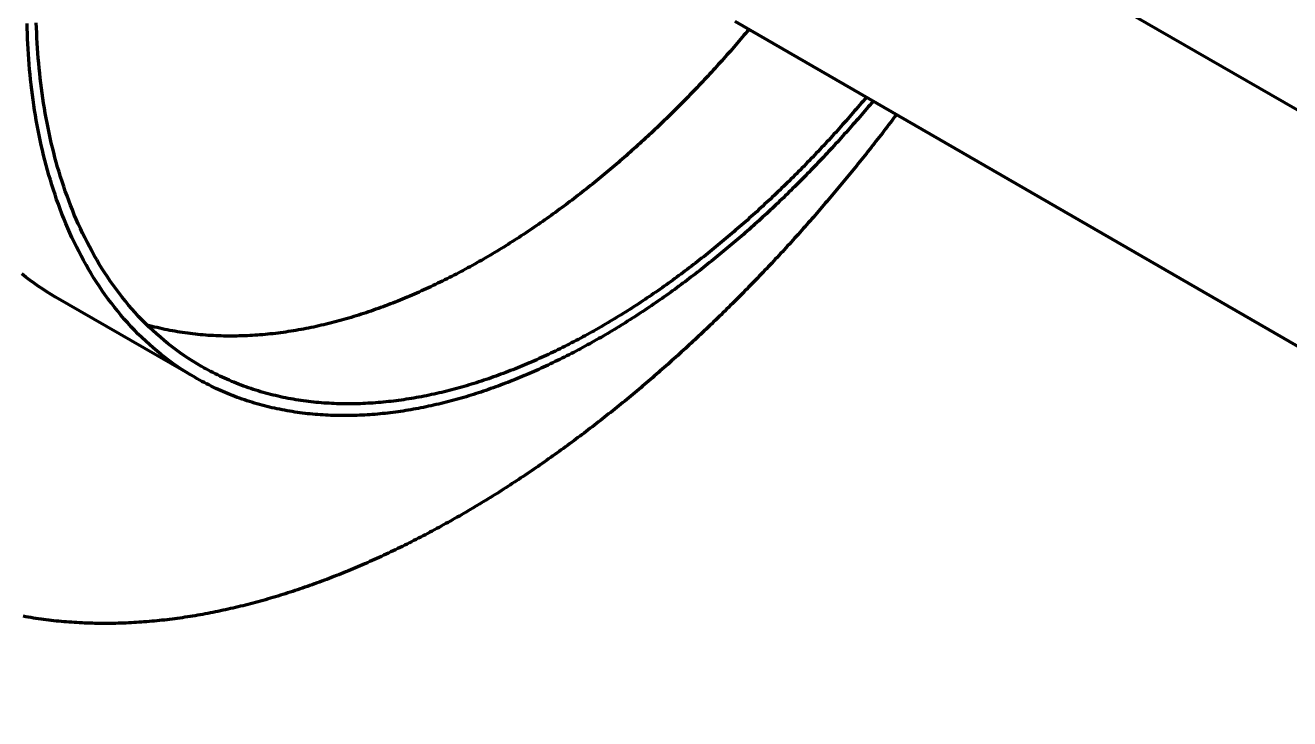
# Model space of a CAD drawing. Header units: millimetres. Extents: x 0 to 841, y 0 to 594.
# Drawn here: x 358.54 to 397.79, y 158.22 to 179.73 of the extents above; entities that cross this region are included whole.
import ezdxf

# ---------------------------------------------------------------- set-up
doc = ezdxf.new("R2010")
doc.units = ezdxf.units.MM
doc.layers.add('01-VISIBLE', color=7, linetype='CONTINUOUS', lineweight=70)

msp = doc.modelspace()

# ---------------------------------------------------------------- linework, layer by layer
at = {"layer": '01-VISIBLE'}
for p, q in [((383.741, 185.356), (433.903, 156.395)), ((380.566, 179.857), (431.101, 150.68)), ((363.812, 168.801), (359.484, 171.299))]:
    msp.add_line(p, q, dxfattribs=at)
for points in [[(363.812, 168.801), (363.675, 168.881), (363.54, 168.965), (363.406, 169.05), (363.274, 169.139), (363.144, 169.23), (363.015, 169.323), (362.888, 169.419), (362.763, 169.517), (362.64, 169.617), (362.518, 169.719), (362.399, 169.824), (362.281, 169.931), (362.166, 170.04), (362.052, 170.151), (361.94, 170.264), (361.831, 170.379), (361.723, 170.496), (361.617, 170.615), (361.514, 170.735), (361.412, 170.857), (361.312, 170.981), (361.215, 171.107), (361.119, 171.234), (361.026, 171.362), (360.935, 171.492), (360.845, 171.624), (360.758, 171.756), (360.673, 171.89), (360.589, 172.026), (360.508, 172.162), (360.429, 172.3), (360.351, 172.439), (360.276, 172.579), (360.203, 172.72), (360.131, 172.862), (360.062, 173.004), (359.994, 173.148), (359.928, 173.293), (359.864, 173.438), (359.802, 173.585), (359.742, 173.732), (359.683, 173.879), (359.626, 174.028), (359.571, 174.177), (359.518, 174.327), (359.467, 174.477), (359.417, 174.628), (359.369, 174.779), (359.322, 174.931), (359.277, 175.084), (359.234, 175.237), (359.192, 175.39), (359.152, 175.544), (359.114, 175.698), (359.077, 175.852), (359.042, 176.007), (359.008, 176.163), (358.975, 176.318), (358.944, 176.474), (358.915, 176.63), (358.886, 176.787), (358.86, 176.943), (358.834, 177.1), (358.81, 177.257), (358.788, 177.414), (358.766, 177.572), (358.746, 177.73), (358.728, 177.887), (358.71, 178.045), (358.694, 178.203), (358.679, 178.362), (358.666, 178.52), (358.653, 178.678), (358.642, 178.837), (358.632, 178.995), (358.623, 179.154), (358.615, 179.313), (358.609, 179.472), (358.604, 179.63), (358.599, 179.789)], [(364.012, 169.147), (363.877, 169.226), (363.744, 169.308), (363.613, 169.393), (363.483, 169.48), (363.354, 169.569), (363.228, 169.661), (363.103, 169.755), (362.98, 169.852), (362.858, 169.95), (362.739, 170.051), (362.621, 170.154), (362.506, 170.26), (362.392, 170.367), (362.28, 170.476), (362.17, 170.587), (362.062, 170.7), (361.956, 170.815), (361.852, 170.932), (361.75, 171.051), (361.65, 171.171), (361.552, 171.293), (361.456, 171.416), (361.362, 171.541), (361.27, 171.668), (361.18, 171.796), (361.092, 171.925), (361.006, 172.056), (360.923, 172.188), (360.841, 172.321), (360.761, 172.455), (360.682, 172.591), (360.606, 172.728), (360.532, 172.865), (360.46, 173.004), (360.39, 173.144), (360.321, 173.284), (360.254, 173.426), (360.19, 173.568), (360.127, 173.711), (360.066, 173.855), (360.006, 174), (359.949, 174.145), (359.893, 174.291), (359.839, 174.438), (359.786, 174.585), (359.736, 174.733), (359.687, 174.882), (359.639, 175.031), (359.593, 175.18), (359.549, 175.33), (359.507, 175.481), (359.466, 175.632), (359.426, 175.783), (359.388, 175.935), (359.352, 176.087), (359.317, 176.239), (359.284, 176.392), (359.252, 176.545), (359.221, 176.699), (359.192, 176.852), (359.165, 177.006), (359.138, 177.16), (359.113, 177.315), (359.09, 177.469), (359.067, 177.624), (359.047, 177.779), (359.027, 177.934), (359.008, 178.09), (358.991, 178.245), (358.975, 178.401), (358.961, 178.556), (358.947, 178.712), (358.935, 178.868), (358.924, 179.024), (358.914, 179.18), (358.906, 179.336), (358.898, 179.492), (358.892, 179.649), (358.886, 179.805)], [(381.005, 179.603), (380.953, 179.542), (380.901, 179.48), (380.849, 179.419), (380.797, 179.358), (380.745, 179.297), (380.692, 179.235), (380.64, 179.175), (380.587, 179.114), (380.534, 179.053), (380.481, 178.992), (380.428, 178.932), (380.375, 178.871), (380.322, 178.811), (380.268, 178.751), (380.215, 178.691), (380.161, 178.631), (380.107, 178.571), (380.053, 178.512), (379.999, 178.452), (379.945, 178.392), (379.891, 178.333), (379.836, 178.274), (379.782, 178.215), (379.727, 178.156), (379.672, 178.097), (379.617, 178.038), (379.562, 177.979), (379.507, 177.921), (379.452, 177.862), (379.396, 177.804), (379.341, 177.746), (379.285, 177.688), (379.229, 177.63), (379.173, 177.572), (379.117, 177.514), (379.061, 177.457), (379.004, 177.399), (378.948, 177.342), (378.891, 177.285), (378.834, 177.228), (378.777, 177.171), (378.72, 177.114), (378.663, 177.058), (378.606, 177.001), (378.549, 176.945), (378.491, 176.888), (378.433, 176.832), (378.376, 176.776), (378.318, 176.72), (378.26, 176.665), (378.202, 176.609), (378.143, 176.554), (378.085, 176.498), (378.026, 176.443), (377.968, 176.388), (377.909, 176.333), (377.85, 176.278), (377.791, 176.224), (377.731, 176.169), (377.672, 176.115), (377.613, 176.061), (377.553, 176.007), (377.493, 175.953), (377.433, 175.899), (377.373, 175.845), (377.313, 175.792), (377.253, 175.739), (377.193, 175.685), (377.132, 175.632), (377.071, 175.579), (377.011, 175.527), (376.95, 175.474), (376.889, 175.422), (376.827, 175.37), (376.766, 175.317), (376.705, 175.265), (376.643, 175.214), (376.581, 175.162), (376.52, 175.111), (376.458, 175.059), (376.395, 175.008), (376.333, 174.957), (376.271, 174.906), (376.208, 174.856), (376.146, 174.805), (376.083, 174.755), (376.02, 174.705), (375.957, 174.655), (375.894, 174.605), (375.83, 174.555), (375.767, 174.506), (375.703, 174.456), (375.64, 174.407), (375.576, 174.358), (375.512, 174.309), (375.448, 174.261), (375.383, 174.212), (375.319, 174.164), (375.254, 174.116), (375.19, 174.068), (375.125, 174.021), (375.06, 173.973), (374.995, 173.926), (374.93, 173.879), (374.864, 173.832), (374.799, 173.785), (374.733, 173.738), (374.667, 173.692), (374.602, 173.646), (374.536, 173.6), (374.469, 173.554), (374.403, 173.508), (374.337, 173.463), (374.27, 173.418), (374.203, 173.373), (374.136, 173.328), (374.069, 173.283), (374.002, 173.239), (373.935, 173.195), (373.868, 173.151), (373.8, 173.107), (373.732, 173.064), (373.665, 173.02), (373.597, 172.977), (373.529, 172.934), (373.46, 172.892), (373.392, 172.849), (373.323, 172.807), (373.255, 172.765), (373.186, 172.723), (373.117, 172.682), (373.048, 172.641), (372.979, 172.6), (372.909, 172.559), (372.84, 172.518), (372.77, 172.478)], [(384.647, 177.501), (384.595, 177.439), (384.543, 177.378), (384.491, 177.316), (384.439, 177.255), (384.386, 177.194), (384.334, 177.133), (384.281, 177.072), (384.229, 177.011), (384.176, 176.95), (384.123, 176.89), (384.07, 176.829), (384.017, 176.769), (383.963, 176.709), (383.91, 176.649), (383.856, 176.589), (383.803, 176.529), (383.749, 176.469), (383.695, 176.409), (383.641, 176.349), (383.587, 176.29), (383.532, 176.231), (383.478, 176.171), (383.423, 176.112), (383.369, 176.053), (383.314, 175.994), (383.259, 175.936), (383.204, 175.877), (383.149, 175.818), (383.093, 175.76), (383.038, 175.702), (382.982, 175.643), (382.926, 175.585), (382.871, 175.527), (382.815, 175.47), (382.758, 175.412), (382.702, 175.354), (382.646, 175.297), (382.589, 175.24), (382.533, 175.183), (382.476, 175.125), (382.419, 175.069), (382.362, 175.012), (382.305, 174.955), (382.248, 174.899), (382.19, 174.842), (382.133, 174.786), (382.075, 174.73), (382.017, 174.674), (381.959, 174.618), (381.901, 174.562), (381.843, 174.507), (381.785, 174.451), (381.726, 174.396), (381.668, 174.341), (381.609, 174.286), (381.55, 174.231), (381.491, 174.176), (381.432, 174.121), (381.373, 174.067), (381.314, 174.012), (381.254, 173.958), (381.195, 173.904), (381.135, 173.85), (381.075, 173.797), (381.015, 173.743), (380.955, 173.689), (380.895, 173.636), (380.834, 173.583), (380.774, 173.53), (380.713, 173.477), (380.652, 173.424), (380.591, 173.372), (380.53, 173.319), (380.469, 173.267), (380.408, 173.215), (380.346, 173.163), (380.285, 173.111), (380.223, 173.06), (380.161, 173.008), (380.099, 172.957), (380.037, 172.906), (379.975, 172.855), (379.912, 172.804), (379.85, 172.753), (379.787, 172.703), (379.724, 172.652), (379.662, 172.602), (379.599, 172.552), (379.535, 172.502), (379.472, 172.453), (379.409, 172.403), (379.345, 172.354), (379.281, 172.305), (379.217, 172.256), (379.153, 172.207), (379.089, 172.158), (379.025, 172.11), (378.961, 172.062), (378.896, 172.014), (378.831, 171.966), (378.767, 171.918), (378.702, 171.871), (378.637, 171.823), (378.571, 171.776), (378.506, 171.729), (378.44, 171.682), (378.375, 171.636), (378.309, 171.589), (378.243, 171.543), (378.177, 171.497), (378.111, 171.451), (378.045, 171.406), (377.978, 171.36), (377.912, 171.315), (377.845, 171.27), (377.778, 171.226), (377.711, 171.181), (377.644, 171.137), (377.577, 171.092), (377.509, 171.048), (377.442, 171.005), (377.374, 170.961), (377.306, 170.918), (377.238, 170.875), (377.17, 170.832), (377.102, 170.789), (377.034, 170.747), (376.965, 170.705), (376.896, 170.663), (376.828, 170.621), (376.759, 170.579), (376.69, 170.538), (376.62, 170.497), (376.551, 170.456), (376.482, 170.416), (376.412, 170.375)], [(384.856, 177.38), (384.804, 177.319), (384.752, 177.257), (384.701, 177.196), (384.649, 177.134), (384.597, 177.073), (384.545, 177.012), (384.493, 176.951), (384.44, 176.89), (384.388, 176.83), (384.335, 176.769), (384.282, 176.708), (384.23, 176.648), (384.177, 176.588), (384.123, 176.528), (384.07, 176.467), (384.017, 176.407), (383.963, 176.348), (383.91, 176.288), (383.856, 176.228), (383.802, 176.169), (383.748, 176.109), (383.694, 176.05), (383.64, 175.991), (383.586, 175.932), (383.531, 175.873), (383.477, 175.814), (383.422, 175.755), (383.367, 175.696), (383.312, 175.638), (383.257, 175.579), (383.202, 175.521), (383.146, 175.463), (383.091, 175.405), (383.035, 175.347), (382.98, 175.289), (382.924, 175.232), (382.868, 175.174), (382.812, 175.117), (382.756, 175.059), (382.699, 175.002), (382.643, 174.945), (382.586, 174.888), (382.53, 174.831), (382.473, 174.775), (382.416, 174.718), (382.359, 174.662), (382.301, 174.605), (382.244, 174.549), (382.187, 174.493), (382.129, 174.437), (382.071, 174.381), (382.013, 174.326), (381.955, 174.27), (381.897, 174.215), (381.839, 174.159), (381.781, 174.104), (381.722, 174.049), (381.664, 173.995), (381.605, 173.94), (381.546, 173.885), (381.487, 173.831), (381.428, 173.777), (381.369, 173.722), (381.309, 173.668), (381.25, 173.614), (381.19, 173.561), (381.13, 173.507), (381.07, 173.454), (381.01, 173.4), (380.95, 173.347), (380.89, 173.294), (380.829, 173.241), (380.769, 173.189), (380.708, 173.136), (380.647, 173.084), (380.586, 173.031), (380.525, 172.979), (380.464, 172.927), (380.403, 172.876), (380.341, 172.824), (380.28, 172.772), (380.218, 172.721), (380.156, 172.67), (380.094, 172.619), (380.032, 172.568), (379.97, 172.517), (379.908, 172.467), (379.845, 172.416), (379.782, 172.366), (379.72, 172.316), (379.657, 172.266), (379.594, 172.216), (379.531, 172.167), (379.467, 172.117), (379.404, 172.068), (379.34, 172.019), (379.277, 171.97), (379.213, 171.922), (379.149, 171.873), (379.085, 171.825), (379.021, 171.776), (378.956, 171.728), (378.892, 171.681), (378.827, 171.633), (378.762, 171.586), (378.698, 171.538), (378.633, 171.491), (378.567, 171.444), (378.502, 171.398), (378.437, 171.351), (378.371, 171.305), (378.306, 171.258), (378.24, 171.212), (378.174, 171.167), (378.108, 171.121), (378.042, 171.076), (377.975, 171.031), (377.909, 170.986), (377.842, 170.941), (377.775, 170.896), (377.708, 170.852), (377.641, 170.808), (377.574, 170.764), (377.507, 170.72), (377.44, 170.676), (377.372, 170.633), (377.304, 170.59), (377.236, 170.547), (377.168, 170.504), (377.1, 170.461), (377.032, 170.419), (376.964, 170.377), (376.895, 170.335), (376.827, 170.294), (376.758, 170.252), (376.689, 170.211), (376.62, 170.17), (376.551, 170.129), (376.481, 170.089), (376.412, 170.049)], [(385.581, 176.961), (385.533, 176.897), (385.484, 176.833), (385.436, 176.769), (385.387, 176.705), (385.339, 176.642), (385.29, 176.578), (385.241, 176.514), (385.192, 176.45), (385.143, 176.387), (385.094, 176.323), (385.045, 176.26), (384.996, 176.197), (384.946, 176.133), (384.897, 176.07), (384.847, 176.007), (384.798, 175.944), (384.748, 175.881), (384.698, 175.818), (384.648, 175.755), (384.598, 175.692), (384.548, 175.63), (384.498, 175.567), (384.448, 175.505), (384.397, 175.442), (384.347, 175.38), (384.296, 175.317), (384.246, 175.255), (384.195, 175.193), (384.144, 175.131), (384.093, 175.069), (384.042, 175.007), (383.991, 174.945), (383.94, 174.883), (383.889, 174.821), (383.838, 174.759), (383.786, 174.698), (383.735, 174.636), (383.683, 174.575), (383.631, 174.513), (383.58, 174.452), (383.528, 174.391), (383.476, 174.329), (383.424, 174.268), (383.372, 174.207), (383.319, 174.146), (383.267, 174.085), (383.215, 174.025), (383.162, 173.964), (383.11, 173.903), (383.057, 173.843), (383.004, 173.782), (382.951, 173.722), (382.899, 173.662), (382.846, 173.601), (382.792, 173.541), (382.739, 173.481), (382.686, 173.421), (382.633, 173.361), (382.579, 173.301), (382.526, 173.241), (382.472, 173.182), (382.418, 173.122), (382.364, 173.063), (382.311, 173.003), (382.257, 172.944), (382.202, 172.884), (382.148, 172.825), (382.094, 172.766), (382.04, 172.707), (381.985, 172.648), (381.931, 172.589), (381.876, 172.53), (381.821, 172.472), (381.766, 172.413), (381.712, 172.354), (381.657, 172.296), (381.602, 172.238), (381.546, 172.179), (381.491, 172.121), (381.436, 172.063), (381.38, 172.005), (381.325, 171.947), (381.269, 171.889), (381.214, 171.831), (381.158, 171.774), (381.102, 171.716), (381.046, 171.659), (380.99, 171.601), (380.934, 171.544), (380.877, 171.487), (380.821, 171.429), (380.765, 171.372), (380.708, 171.315), (380.651, 171.258), (380.595, 171.202), (380.538, 171.145), (380.481, 171.088), (380.424, 171.032), (380.367, 170.975), (380.31, 170.919), (380.253, 170.863), (380.195, 170.807), (380.138, 170.751), (380.08, 170.695), (380.023, 170.639), (379.965, 170.583), (379.907, 170.527), (379.849, 170.472), (379.791, 170.416), (379.733, 170.361), (379.675, 170.305), (379.617, 170.25), (379.559, 170.195), (379.5, 170.14), (379.442, 170.085), (379.383, 170.03), (379.324, 169.976), (379.266, 169.921), (379.207, 169.866), (379.148, 169.812), (379.089, 169.758), (379.029, 169.703), (378.97, 169.649), (378.911, 169.595), (378.851, 169.541), (378.792, 169.488), (378.732, 169.434), (378.673, 169.38), (378.613, 169.327), (378.553, 169.273), (378.493, 169.22), (378.433, 169.167), (378.373, 169.114), (378.312, 169.061), (378.252, 169.008), (378.191, 168.955), (378.131, 168.902), (378.07, 168.85), (378.009, 168.797), (377.949, 168.745), (377.888, 168.693), (377.827, 168.641), (377.766, 168.589), (377.704, 168.537), (377.643, 168.485), (377.582, 168.433), (377.52, 168.382), (377.459, 168.33), (377.397, 168.279), (377.335, 168.228), (377.273, 168.176), (377.211, 168.125), (377.149, 168.074), (377.087, 168.024), (377.025, 167.973), (376.963, 167.922), (376.9, 167.872), (376.838, 167.822), (376.775, 167.772), (376.712, 167.721), (376.649, 167.671), (376.587, 167.622), (376.524, 167.572), (376.461, 167.522), (376.397, 167.473), (376.334, 167.423), (376.271, 167.374), (376.207, 167.325), (376.144, 167.276), (376.08, 167.227), (376.016, 167.178), (375.952, 167.13), (375.888, 167.081), (375.824, 167.033), (375.76, 166.985), (375.696, 166.937), (375.632, 166.889), (375.567, 166.841), (375.503, 166.793), (375.438, 166.745), (375.373, 166.698), (375.309, 166.651), (375.244, 166.603), (375.179, 166.556), (375.114, 166.509), (375.048, 166.462), (374.983, 166.416), (374.918, 166.369), (374.852, 166.323), (374.787, 166.277), (374.721, 166.23), (374.655, 166.184), (374.589, 166.139), (374.524, 166.093), (374.457, 166.047), (374.391, 166.002), (374.325, 165.956), (374.259, 165.911), (374.192, 165.866), (374.126, 165.821), (374.059, 165.777), (373.992, 165.732), (373.926, 165.688), (373.859, 165.643), (373.792, 165.599), (373.724, 165.555), (373.657, 165.511), (373.59, 165.468), (373.523, 165.424), (373.455, 165.381), (373.387, 165.337), (373.32, 165.294), (373.252, 165.251), (373.184, 165.209), (373.116, 165.166), (373.048, 165.123), (372.98, 165.081), (372.911, 165.039), (372.843, 164.997), (372.775, 164.955), (372.706, 164.913), (372.637, 164.872), (372.569, 164.83), (372.5, 164.789), (372.431, 164.748), (372.362, 164.707), (372.293, 164.667), (372.223, 164.626), (372.154, 164.586), (372.084, 164.545)], [(372.77, 172.478), (372.701, 172.438), (372.631, 172.398), (372.561, 172.358), (372.491, 172.319), (372.421, 172.28), (372.35, 172.241), (372.28, 172.203), (372.209, 172.164), (372.139, 172.126), (372.068, 172.088), (371.997, 172.051), (371.926, 172.014), (371.854, 171.977), (371.783, 171.94), (371.711, 171.903), (371.64, 171.867), (371.568, 171.831), (371.496, 171.795), (371.424, 171.76), (371.352, 171.725), (371.279, 171.69), (371.207, 171.656), (371.134, 171.621), (371.061, 171.587), (370.988, 171.554), (370.915, 171.52), (370.842, 171.487), (370.769, 171.454), (370.695, 171.422), (370.622, 171.39), (370.548, 171.358), (370.474, 171.326), (370.4, 171.295), (370.326, 171.264), (370.252, 171.233), (370.177, 171.203), (370.103, 171.173), (370.028, 171.144), (369.953, 171.114), (369.878, 171.085), (369.803, 171.057), (369.728, 171.028), (369.653, 171), (369.577, 170.973), (369.502, 170.945), (369.426, 170.919), (369.35, 170.892), (369.274, 170.866), (369.198, 170.84), (369.122, 170.814), (369.046, 170.789), (368.969, 170.765), (368.893, 170.74), (368.816, 170.716), (368.739, 170.693), (368.663, 170.669), (368.586, 170.647), (368.508, 170.624), (368.431, 170.602), (368.354, 170.581), (368.276, 170.559), (368.199, 170.539), (368.121, 170.518), (368.043, 170.498), (367.965, 170.479), (367.887, 170.459), (367.809, 170.441), (367.731, 170.422), (367.653, 170.405), (367.574, 170.387), (367.496, 170.37), (367.417, 170.354), (367.339, 170.338), (367.26, 170.322), (367.181, 170.307), (367.102, 170.292), (367.023, 170.278), (366.944, 170.264), (366.864, 170.251), (366.785, 170.238), (366.706, 170.226), (366.626, 170.214), (366.547, 170.203), (366.467, 170.192), (366.388, 170.182), (366.308, 170.172), (366.228, 170.162), (366.148, 170.154), (366.068, 170.145), (365.988, 170.138), (365.908, 170.131), (365.828, 170.124), (365.748, 170.118), (365.668, 170.112), (365.588, 170.107), (365.508, 170.103), (365.427, 170.099), (365.347, 170.096), (365.267, 170.093), (365.187, 170.091), (365.106, 170.089), (365.026, 170.088), (364.946, 170.088), (364.865, 170.088), (364.785, 170.089), (364.705, 170.09), (364.624, 170.092), (364.544, 170.095), (364.464, 170.098), (364.384, 170.102), (364.303, 170.106), (364.223, 170.111), (364.143, 170.117), (364.063, 170.123), (363.983, 170.13), (363.903, 170.138), (363.823, 170.146), (363.743, 170.155), (363.664, 170.164), (363.584, 170.175), (363.504, 170.186), (363.425, 170.197), (363.345, 170.209), (363.266, 170.222), (363.187, 170.236), (363.108, 170.25), (363.029, 170.265), (362.95, 170.281), (362.872, 170.297), (362.793, 170.314), (362.715, 170.332), (362.637, 170.35), (362.559, 170.369), (362.481, 170.389), (362.403, 170.41), (362.326, 170.431)], [(359.484, 171.299), (359.348, 171.38), (359.212, 171.463), (359.079, 171.549), (358.947, 171.637), (358.816, 171.728), (358.687, 171.821), (358.561, 171.917), (358.435, 172.015)], [(376.412, 170.375), (376.343, 170.335), (376.273, 170.296), (376.203, 170.256), (376.134, 170.217), (376.064, 170.178), (375.993, 170.139), (375.923, 170.101), (375.853, 170.063), (375.782, 170.025), (375.712, 169.987), (375.641, 169.95), (375.57, 169.913), (375.499, 169.876), (375.428, 169.839), (375.357, 169.803), (375.285, 169.767), (375.214, 169.731), (375.142, 169.695), (375.07, 169.66), (374.998, 169.625), (374.926, 169.59), (374.854, 169.556), (374.781, 169.521), (374.709, 169.488), (374.636, 169.454), (374.563, 169.421), (374.49, 169.388), (374.417, 169.355), (374.344, 169.323), (374.271, 169.29), (374.197, 169.259), (374.123, 169.227), (374.05, 169.196), (373.976, 169.165), (373.902, 169.135), (373.828, 169.104), (373.753, 169.074), (373.679, 169.045), (373.605, 169.016), (373.53, 168.987), (373.455, 168.958), (373.38, 168.93), (373.305, 168.902), (373.23, 168.874), (373.155, 168.847), (373.079, 168.82), (373.004, 168.794), (372.928, 168.767), (372.852, 168.742), (372.776, 168.716), (372.7, 168.691), (372.624, 168.666), (372.548, 168.642), (372.472, 168.618), (372.395, 168.595), (372.319, 168.571), (372.242, 168.548), (372.165, 168.526), (372.088, 168.504), (372.011, 168.482), (371.934, 168.461), (371.856, 168.44), (371.779, 168.42), (371.701, 168.4), (371.624, 168.38), (371.546, 168.361), (371.468, 168.342), (371.39, 168.324), (371.312, 168.306), (371.234, 168.289), (371.156, 168.272), (371.078, 168.255), (370.999, 168.239), (370.921, 168.223), (370.842, 168.208), (370.763, 168.193), (370.685, 168.179), (370.606, 168.165), (370.527, 168.152), (370.448, 168.139), (370.369, 168.127), (370.29, 168.115), (370.21, 168.103), (370.131, 168.092), (370.052, 168.082), (369.972, 168.072), (369.893, 168.063), (369.813, 168.054), (369.734, 168.045), (369.654, 168.038), (369.574, 168.03), (369.494, 168.023), (369.415, 168.017), (369.335, 168.011), (369.255, 168.006), (369.175, 168.002), (369.095, 167.998), (369.015, 167.994), (368.935, 167.991), (368.855, 167.989), (368.775, 167.987), (368.695, 167.986), (368.615, 167.985), (368.535, 167.985), (368.455, 167.986), (368.375, 167.987), (368.295, 167.989), (368.215, 167.991), (368.135, 167.994), (368.055, 167.998), (367.975, 168.002), (367.895, 168.007), (367.815, 168.012), (367.735, 168.018), (367.655, 168.025), (367.575, 168.032), (367.496, 168.04), (367.416, 168.049), (367.337, 168.058), (367.257, 168.068), (367.178, 168.079), (367.099, 168.09), (367.02, 168.102), (366.94, 168.114), (366.862, 168.128), (366.783, 168.142), (366.704, 168.156), (366.625, 168.172), (366.547, 168.188), (366.469, 168.204), (366.39, 168.222), (366.312, 168.24), (366.235, 168.258), (366.157, 168.278), (366.079, 168.298), (366.002, 168.319), (365.925, 168.34), (365.848, 168.363), (365.771, 168.386), (365.695, 168.409), (365.619, 168.434), (365.543, 168.459), (365.467, 168.484), (365.391, 168.511), (365.316, 168.538), (365.241, 168.566), (365.166, 168.594), (365.092, 168.624), (365.017, 168.654), (364.944, 168.684), (364.87, 168.716), (364.797, 168.748), (364.724, 168.781), (364.651, 168.814), (364.578, 168.848), (364.506, 168.883), (364.435, 168.919), (364.363, 168.955), (364.292, 168.992), (364.222, 169.03), (364.151, 169.068), (364.081, 169.107), (364.012, 169.147)], [(376.412, 170.049), (376.342, 170.009), (376.272, 169.969), (376.203, 169.929), (376.132, 169.89), (376.062, 169.851), (375.992, 169.812), (375.921, 169.773), (375.851, 169.735), (375.78, 169.697), (375.709, 169.659), (375.638, 169.621), (375.567, 169.584), (375.496, 169.547), (375.424, 169.51), (375.353, 169.473), (375.281, 169.437), (375.209, 169.401), (375.137, 169.365), (375.065, 169.33), (374.993, 169.295), (374.92, 169.26), (374.848, 169.225), (374.775, 169.191), (374.703, 169.157), (374.63, 169.123), (374.557, 169.089), (374.483, 169.056), (374.41, 169.023), (374.337, 168.991), (374.263, 168.958), (374.189, 168.926), (374.116, 168.894), (374.042, 168.863), (373.968, 168.832), (373.893, 168.801), (373.819, 168.771), (373.744, 168.74), (373.67, 168.711), (373.595, 168.681), (373.52, 168.652), (373.445, 168.623), (373.37, 168.594), (373.295, 168.566), (373.219, 168.538), (373.144, 168.511), (373.068, 168.484), (372.993, 168.457), (372.917, 168.43), (372.841, 168.404), (372.765, 168.378), (372.688, 168.353), (372.612, 168.328), (372.536, 168.303), (372.459, 168.279), (372.382, 168.255), (372.305, 168.232), (372.228, 168.208), (372.151, 168.186), (372.074, 168.163), (371.997, 168.141), (371.919, 168.12), (371.842, 168.098), (371.764, 168.078), (371.687, 168.057), (371.609, 168.037), (371.531, 168.018), (371.453, 167.998), (371.375, 167.98), (371.296, 167.961), (371.218, 167.943), (371.14, 167.926), (371.061, 167.909), (370.982, 167.892), (370.904, 167.876), (370.825, 167.861), (370.746, 167.845), (370.667, 167.831), (370.588, 167.816), (370.509, 167.802), (370.43, 167.789), (370.35, 167.776), (370.271, 167.764), (370.191, 167.752), (370.112, 167.74), (370.032, 167.729), (369.952, 167.719), (369.873, 167.709), (369.793, 167.699), (369.713, 167.69), (369.633, 167.682), (369.553, 167.674), (369.473, 167.667), (369.393, 167.66), (369.313, 167.653), (369.233, 167.648), (369.153, 167.642), (369.072, 167.638), (368.992, 167.633), (368.912, 167.63), (368.832, 167.627), (368.751, 167.624), (368.671, 167.622), (368.591, 167.621), (368.51, 167.62), (368.43, 167.62), (368.349, 167.62), (368.269, 167.621), (368.189, 167.623), (368.108, 167.625), (368.028, 167.628), (367.948, 167.631), (367.868, 167.635), (367.787, 167.64), (367.707, 167.645), (367.627, 167.651), (367.547, 167.657), (367.467, 167.665), (367.387, 167.672), (367.307, 167.681), (367.227, 167.69), (367.147, 167.699), (367.068, 167.71), (366.988, 167.721), (366.908, 167.732), (366.829, 167.745), (366.75, 167.758), (366.671, 167.771), (366.591, 167.786), (366.513, 167.801), (366.434, 167.816), (366.355, 167.833), (366.276, 167.85), (366.198, 167.867), (366.12, 167.886), (366.042, 167.905), (365.964, 167.925), (365.886, 167.945), (365.809, 167.966), (365.731, 167.988), (365.654, 168.011), (365.577, 168.034), (365.501, 168.058), (365.424, 168.082), (365.348, 168.108), (365.272, 168.134), (365.196, 168.16), (365.12, 168.188), (365.045, 168.216), (364.97, 168.245), (364.895, 168.274), (364.821, 168.305), (364.747, 168.336), (364.673, 168.367), (364.599, 168.4), (364.526, 168.433), (364.453, 168.466), (364.38, 168.501), (364.308, 168.536), (364.236, 168.572), (364.165, 168.608), (364.093, 168.645), (364.022, 168.683), (363.952, 168.721), (363.882, 168.761), (363.812, 168.801)], [(372.084, 164.545), (372.015, 164.506), (371.946, 164.466), (371.876, 164.426), (371.806, 164.387), (371.737, 164.347), (371.667, 164.308), (371.597, 164.269), (371.527, 164.231), (371.456, 164.192), (371.386, 164.154), (371.316, 164.115), (371.245, 164.077), (371.175, 164.04), (371.104, 164.002), (371.033, 163.964), (370.963, 163.927), (370.892, 163.89), (370.821, 163.853), (370.749, 163.816), (370.678, 163.78), (370.607, 163.743), (370.535, 163.707), (370.464, 163.671), (370.392, 163.635), (370.321, 163.6), (370.249, 163.564), (370.177, 163.529), (370.105, 163.494), (370.033, 163.459), (369.96, 163.425), (369.888, 163.39), (369.816, 163.356), (369.743, 163.322), (369.671, 163.288), (369.598, 163.255), (369.525, 163.221), (369.452, 163.188), (369.379, 163.155), (369.306, 163.122), (369.233, 163.09), (369.16, 163.057), (369.087, 163.025), (369.013, 162.993), (368.94, 162.961), (368.866, 162.93), (368.792, 162.899), (368.719, 162.868), (368.645, 162.837), (368.571, 162.806), (368.497, 162.776), (368.422, 162.746), (368.348, 162.716), (368.274, 162.686), (368.199, 162.657), (368.125, 162.627), (368.05, 162.598), (367.975, 162.57), (367.901, 162.541), (367.826, 162.513), (367.751, 162.485), (367.676, 162.457), (367.6, 162.43), (367.525, 162.402), (367.45, 162.375), (367.374, 162.348), (367.299, 162.322), (367.223, 162.295), (367.147, 162.269), (367.072, 162.244), (366.996, 162.218), (366.92, 162.193), (366.844, 162.168), (366.768, 162.143), (366.691, 162.119), (366.615, 162.094), (366.539, 162.07), (366.462, 162.047), (366.386, 162.023), (366.309, 162), (366.232, 161.977), (366.155, 161.954), (366.078, 161.932), (366.001, 161.91), (365.924, 161.888), (365.847, 161.867), (365.77, 161.846), (365.693, 161.825), (365.615, 161.804), (365.538, 161.784), (365.46, 161.764), (365.383, 161.744), (365.305, 161.724), (365.227, 161.705), (365.15, 161.686), (365.072, 161.668), (364.994, 161.65), (364.916, 161.632), (364.838, 161.614), (364.759, 161.597), (364.681, 161.58), (364.603, 161.563), (364.524, 161.547), (364.446, 161.531), (364.368, 161.515), (364.289, 161.499), (364.21, 161.484), (364.132, 161.47), (364.053, 161.455), (363.974, 161.441), (363.895, 161.427), (363.816, 161.414), (363.737, 161.401), (363.658, 161.388), (363.579, 161.376), (363.5, 161.363), (363.421, 161.352), (363.341, 161.34), (363.262, 161.329), (363.183, 161.319), (363.103, 161.308), (363.024, 161.298), (362.944, 161.289), (362.865, 161.28), (362.785, 161.271), (362.706, 161.262), (362.626, 161.254), (362.546, 161.246), (362.467, 161.239), (362.387, 161.232), (362.307, 161.225), (362.227, 161.219), (362.147, 161.213), (362.067, 161.208), (361.988, 161.202), (361.908, 161.198), (361.828, 161.193), (361.748, 161.19), (361.668, 161.186), (361.588, 161.183), (361.508, 161.18), (361.428, 161.178), (361.348, 161.176), (361.268, 161.174), (361.187, 161.173), (361.107, 161.173), (361.027, 161.172), (360.947, 161.173), (360.867, 161.173), (360.787, 161.174), (360.707, 161.176), (360.627, 161.177), (360.547, 161.18), (360.467, 161.182), (360.387, 161.185), (360.307, 161.189), (360.227, 161.193), (360.147, 161.198), (360.067, 161.202), (359.987, 161.208), (359.907, 161.214), (359.827, 161.22), (359.748, 161.226), (359.668, 161.234), (359.588, 161.241), (359.509, 161.249), (359.429, 161.258), (359.349, 161.267), (359.27, 161.276), (359.19, 161.286), (359.111, 161.296), (359.032, 161.307), (358.952, 161.318), (358.873, 161.33), (358.794, 161.342), (358.715, 161.355), (358.636, 161.368), (358.557, 161.382), (358.478, 161.396)]]:
    msp.add_lwpolyline(points, dxfattribs=at)

doc.saveas('drawing.dxf')
